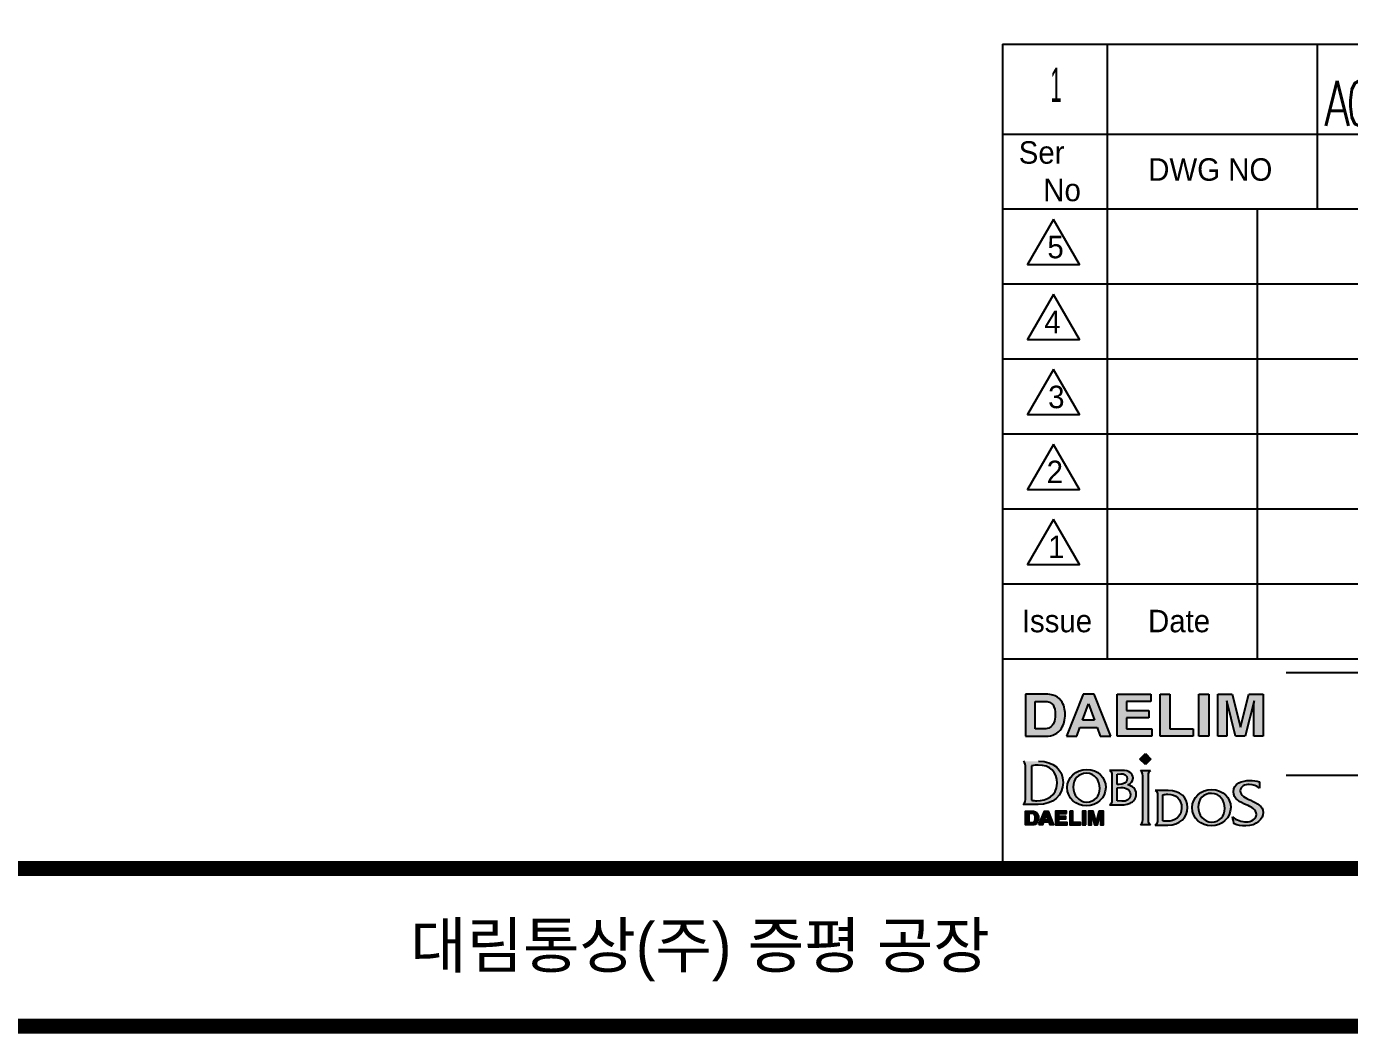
# Model space of a CAD drawing. Header units: millimetres. Extents: x 28 to 2369, y -329 to 1679.
# Drawn here: x 936.4 to 1426.5, y 24.4 to 397.3 of the extents above; entities that cross this region are included whole.
import ezdxf

# ---------------------------------------------------------------- set-up
doc = ezdxf.new("R2010")
doc.units = ezdxf.units.MM
doc.layers.add('1', color=7, linetype='CONTINUOUS')
doc.layers.add('1LINE', color=7, linetype='CONTINUOUS')
doc.styles.add('DEFAULT', font='simplex.shx')
doc.styles.add('hangul2', font='')
doc.styles.get('hangul2').set_extended_font_data('Gulim')

msp = doc.modelspace()

# ---------------------------------------------------------------- hatches: boundary and pattern name
at = {"layer": '1LINE'}
h = msp.add_hatch(color=2, dxfattribs=at)
h.dxf.hatch_style = 2
edge = h.paths.add_edge_path()
edge.add_spline(control_points=[(1313.92, 150.03), (1313.92, 150.03), (1306.46, 150.03), (1306.46, 150.03), (1306.46, 150.03), (1306.46, 134.48), (1306.46, 134.48), (1306.46, 134.48), (1313.92, 134.48), (1313.92, 134.48), (1316.54, 134.48), (1318.49, 135.45), (1319.74, 137.38), (1320.66, 138.81), (1321.13, 140.57), (1321.13, 142.64), (1321.13, 143.45), (1321.02, 144.31), (1320.8, 145.21), (1320.58, 146.11), (1320.16, 146.95), (1319.57, 147.72), (1318.81, 148.68), (1317.83, 149.34), (1316.61, 149.7), (1315.89, 149.9), (1315, 150.02), (1313.92, 150.03)], knot_values=[0, 0, 0, 0, 1, 1, 1, 2, 2, 2, 3, 3, 3, 4, 4, 4, 5, 5, 5, 6, 6, 6, 7, 7, 7, 8, 8, 8, 9, 9, 9, 9], degree=3, periodic=0)
edge = h.paths.add_edge_path()
edge.add_spline(control_points=[(1313.31, 147.36), (1314.97, 147.36), (1316.08, 146.93), (1316.63, 146.08), (1317.18, 145.24), (1317.46, 144.01), (1317.46, 142.42), (1317.46, 141.26), (1317.28, 140.27), (1316.91, 139.43), (1316.23, 137.92), (1315.03, 137.15), (1313.31, 137.15), (1313.31, 137.15), (1309.97, 137.15), (1309.97, 137.15), (1309.97, 137.15), (1309.97, 147.36), (1309.97, 147.36), (1309.97, 147.36), (1313.31, 147.36), (1313.31, 147.36)], knot_values=[0, 0, 0, 0, 1, 1, 1, 2, 2, 2, 3, 3, 3, 4, 4, 4, 5, 5, 5, 6, 6, 6, 7, 7, 7, 7], degree=3, periodic=0)
h = msp.add_hatch(color=2, dxfattribs=at)
h.dxf.hatch_style = 2
edge = h.paths.add_edge_path()
edge.add_spline(control_points=[(1321.61, 134.48), (1321.61, 134.48), (1325.4, 134.48), (1325.4, 134.48), (1325.4, 134.48), (1326.58, 137.69), (1326.58, 137.69), (1326.58, 137.69), (1332.93, 137.69), (1332.93, 137.69), (1332.93, 137.69), (1334.08, 134.48), (1334.08, 134.48), (1334.08, 134.48), (1338.01, 134.48), (1338.01, 134.48), (1338.01, 134.48), (1331.9, 150.03), (1331.9, 150.03), (1331.9, 150.03), (1327.79, 150.03), (1327.79, 150.03), (1327.79, 150.03), (1321.61, 134.48), (1321.61, 134.48)], knot_values=[0, 0, 0, 0, 1, 1, 1, 2, 2, 2, 3, 3, 3, 4, 4, 4, 5, 5, 5, 6, 6, 6, 7, 7, 7, 8, 8, 8, 8], degree=3, periodic=0)
edge = h.paths.add_edge_path()
edge.add_spline(control_points=[(1329.8, 146.48), (1329.8, 146.48), (1331.98, 140.36), (1331.98, 140.36), (1331.98, 140.36), (1327.56, 140.36), (1327.56, 140.36), (1327.56, 140.36), (1329.8, 146.48), (1329.8, 146.48)], knot_values=[0, 0, 0, 0, 1, 1, 1, 2, 2, 2, 3, 3, 3, 3], degree=3, periodic=0)
h = msp.add_hatch(color=2, dxfattribs=at)
h.dxf.hatch_style = 2
edge = h.paths.add_edge_path()
edge.add_spline(control_points=[(1352.82, 147.28), (1352.82, 147.28), (1343.89, 147.28), (1343.89, 147.28), (1343.89, 147.28), (1343.89, 143.99), (1343.89, 143.99), (1343.89, 143.99), (1352.07, 143.99), (1352.07, 143.99), (1352.07, 143.99), (1352.07, 141.32), (1352.07, 141.32), (1352.07, 141.32), (1343.89, 141.32), (1343.89, 141.32), (1343.89, 141.32), (1343.89, 137.26), (1343.89, 137.26), (1343.89, 137.26), (1353.27, 137.26), (1353.27, 137.26), (1353.27, 137.26), (1353.27, 134.48), (1353.27, 134.48), (1353.27, 134.48), (1340.35, 134.48), (1340.35, 134.48), (1340.35, 134.48), (1340.35, 150.03), (1340.35, 150.03), (1340.35, 150.03), (1352.82, 150.03), (1352.82, 150.03), (1352.82, 150.03), (1352.82, 147.28), (1352.82, 147.28)], knot_values=[0, 0, 0, 0, 1, 1, 1, 2, 2, 2, 3, 3, 3, 4, 4, 4, 5, 5, 5, 6, 6, 6, 7, 7, 7, 8, 8, 8, 9, 9, 9, 10, 10, 10, 11, 11, 11, 12, 12, 12, 12], degree=3, periodic=0)
h = msp.add_hatch(color=2, dxfattribs=at)
h.dxf.hatch_style = 2
edge = h.paths.add_edge_path()
edge.add_spline(control_points=[(1356.32, 150.03), (1356.32, 150.03), (1359.92, 150.03), (1359.92, 150.03), (1359.92, 150.03), (1359.92, 137.26), (1359.92, 137.26), (1359.92, 137.26), (1368.55, 137.26), (1368.55, 137.26), (1368.55, 137.26), (1368.55, 134.48), (1368.55, 134.48), (1368.55, 134.48), (1356.32, 134.48), (1356.32, 134.48), (1356.32, 134.48), (1356.32, 150.03), (1356.32, 150.03)], knot_values=[0, 0, 0, 0, 1, 1, 1, 2, 2, 2, 3, 3, 3, 4, 4, 4, 5, 5, 5, 6, 6, 6, 6], degree=3, periodic=0)
h = msp.add_hatch(color=2, dxfattribs=at)
h.dxf.hatch_style = 2
edge = h.paths.add_edge_path()
edge.add_spline(control_points=[(1374.32, 134.48), (1374.32, 134.48), (1370.71, 134.48), (1370.71, 134.48), (1370.71, 134.48), (1370.71, 150.03), (1370.71, 150.03), (1370.71, 150.03), (1374.32, 150.03), (1374.32, 150.03), (1374.32, 150.03), (1374.32, 134.48), (1374.32, 134.48)], knot_values=[0, 0, 0, 0, 1, 1, 1, 2, 2, 2, 3, 3, 3, 4, 4, 4, 4], degree=3, periodic=0)
h = msp.add_hatch(color=2, dxfattribs=at)
h.dxf.hatch_style = 2
edge = h.paths.add_edge_path()
edge.add_spline(control_points=[(1389.23, 150.03), (1389.23, 150.03), (1394.43, 150.03), (1394.43, 150.03), (1394.43, 150.03), (1394.43, 134.48), (1394.43, 134.48), (1394.43, 134.48), (1391.08, 134.48), (1391.08, 134.48), (1391.08, 134.48), (1391.08, 145), (1391.08, 145), (1391.08, 145.3), (1391.08, 145.73), (1391.08, 146.27), (1391.1, 146.81), (1391.1, 147.24), (1391.1, 147.53), (1391.1, 147.53), (1387.8, 134.48), (1387.8, 134.48), (1387.8, 134.48), (1384.28, 134.48), (1384.28, 134.48), (1384.28, 134.48), (1381.02, 147.53), (1381.02, 147.53), (1381.02, 147.24), (1381.02, 146.81), (1381.03, 146.27), (1381.04, 145.73), (1381.04, 145.3), (1381.04, 145), (1381.04, 145), (1381.04, 134.48), (1381.04, 134.48), (1381.04, 134.48), (1377.68, 134.48), (1377.68, 134.48), (1377.68, 134.48), (1377.68, 150.03), (1377.68, 150.03), (1377.68, 150.03), (1382.94, 150.03), (1382.94, 150.03), (1382.94, 150.03), (1386.09, 137.81), (1386.09, 137.81), (1386.09, 137.81), (1389.23, 150.03), (1389.23, 150.03)], knot_values=[0, 0, 0, 0, 1, 1, 1, 2, 2, 2, 3, 3, 3, 4, 4, 4, 5, 5, 5, 6, 6, 6, 7, 7, 7, 8, 8, 8, 9, 9, 9, 10, 10, 10, 11, 11, 11, 12, 12, 12, 13, 13, 13, 14, 14, 14, 15, 15, 15, 16, 16, 16, 17, 17, 17, 17], degree=3, periodic=0)
h = msp.add_hatch(color=2, dxfattribs=at)
h.dxf.hatch_style = 2
h.paths.add_polyline_path([(1352.91, 126.01), (1350.86, 123.97), (1348.82, 126.01), (1350.86, 128.06)])
h = msp.add_hatch(color=2, dxfattribs=at)
h.dxf.hatch_style = 2
edge = h.paths.add_edge_path()
edge.add_spline(control_points=[(1308.76, 123.52), (1308.76, 123.52), (1308.65, 123.5), (1308.65, 123.5), (1308.65, 123.5), (1308.65, 110.77), (1308.65, 110.77), (1308.65, 110.77), (1308.76, 110.75), (1308.76, 110.75), (1309.36, 110.63), (1309.99, 110.57), (1310.68, 110.57), (1314.12, 110.57), (1318.15, 112.26), (1318.15, 117.04), (1318.15, 121.4), (1315.65, 123.8), (1311.12, 123.8), (1310.37, 123.8), (1309.59, 123.71), (1308.76, 123.52)], knot_values=[0, 0, 0, 0, 1, 1, 1, 2, 2, 2, 3, 3, 3, 4, 4, 4, 5, 5, 5, 6, 6, 6, 7, 7, 7, 7], degree=3, periodic=0)
edge = h.paths.add_edge_path()
edge.add_spline(control_points=[(1311.31, 125.21), (1316.89, 125.21), (1320.35, 122.19), (1320.35, 117.34), (1320.35, 112.52), (1316.58, 109.16), (1311.19, 109.16), (1311.19, 109.16), (1306.06, 109.16), (1305.53, 109.16), (1306.37, 109.86), (1306.47, 110.75), (1306.47, 111.78), (1306.47, 111.91), (1306.46, 112.04), (1306.46, 112.17), (1306.46, 112.17), (1306.46, 112.6), (1306.46, 112.6), (1306.46, 112.6), (1306.46, 121.95), (1306.46, 121.95), (1306.46, 121.95), (1306.46, 122.32), (1306.46, 122.32), (1306.47, 122.46), (1306.47, 122.61), (1306.47, 122.76), (1306.47, 123.68), (1306.38, 124.73), (1305.67, 125.21), (1306.43, 125.21), (1311.31, 125.21), (1311.31, 125.21)], knot_values=[0, 0, 0, 0, 1, 1, 1, 2, 2, 2, 3, 3, 3, 4, 4, 4, 5, 5, 5, 6, 6, 6, 7, 7, 7, 8, 8, 8, 9, 9, 9, 10, 10, 10, 11, 11, 11, 11], degree=3, periodic=0)
h = msp.add_hatch(color=2, dxfattribs=at)
h.dxf.hatch_style = 2
edge = h.paths.add_edge_path()
edge.add_spline(control_points=[(1329.2, 122.14), (1325.12, 122.24), (1321.91, 119.15), (1321.91, 115.46), (1321.91, 111.47), (1325.15, 108.71), (1329, 108.71), (1332.87, 108.71), (1336.15, 111.59), (1336.15, 115.55), (1336.15, 119.05), (1333.28, 122.16), (1329.2, 122.14)], knot_values=[0, 0, 0, 0, 1, 1, 1, 2, 2, 2, 3, 3, 3, 4, 4, 4, 4], degree=3, periodic=0)
edge = h.paths.add_edge_path()
edge.add_spline(control_points=[(1329.06, 120.74), (1332.13, 120.74), (1333.94, 118), (1333.94, 115.17), (1333.94, 112.27), (1332.05, 110.11), (1329.1, 110.11), (1326.05, 110.11), (1324.12, 112.91), (1324.12, 115.63), (1324.12, 118.57), (1326.05, 120.74), (1329.06, 120.74)], knot_values=[0, 0, 0, 0, 1, 1, 1, 2, 2, 2, 3, 3, 3, 4, 4, 4, 4], degree=3, periodic=0)
h = msp.add_hatch(color=2, dxfattribs=at)
h.dxf.hatch_style = 2
edge = h.paths.add_edge_path()
edge.add_spline(control_points=[(1340.44, 116.66), (1340.44, 116.66), (1340.44, 120.47), (1340.44, 120.47), (1340.44, 120.47), (1341.74, 120.61), (1341.74, 120.61), (1342.9, 120.72), (1344.15, 120.02), (1344.15, 118.68), (1344.15, 117.09), (1342.34, 116.66), (1341.08, 116.66), (1341.08, 116.66), (1340.44, 116.66), (1340.44, 116.66)], knot_values=[0, 0, 0, 0, 1, 1, 1, 2, 2, 2, 3, 3, 3, 4, 4, 4, 5, 5, 5, 5], degree=3, periodic=0)
edge = h.paths.add_edge_path()
edge.add_spline(control_points=[(1338.45, 111.77), (1338.45, 110.87), (1338.57, 109.45), (1337.6, 109.08), (1337.6, 109.08), (1337.6, 109.03), (1337.6, 109.03), (1337.6, 109.03), (1340.8, 109.03), (1340.8, 109.03), (1342.26, 109.03), (1343.8, 108.97), (1345.16, 109.63), (1346.46, 110.25), (1347.49, 111.53), (1347.49, 113.03), (1347.49, 114.93), (1346.07, 116.1), (1344.32, 116.47), (1345.43, 116.95), (1346.27, 117.69), (1346.27, 118.99), (1346.27, 120.72), (1344.77, 121.81), (1342.2, 121.81), (1342.2, 121.81), (1337.6, 121.81), (1337.6, 121.81), (1337.6, 121.81), (1337.6, 121.75), (1337.6, 121.75), (1338.59, 121.38), (1338.45, 119.97), (1338.45, 119.09), (1338.45, 119.09), (1338.45, 111.77), (1338.45, 111.77)], knot_values=[0, 0, 0, 0, 1, 1, 1, 2, 2, 2, 3, 3, 3, 4, 4, 4, 5, 5, 5, 6, 6, 6, 7, 7, 7, 8, 8, 8, 9, 9, 9, 10, 10, 10, 11, 11, 11, 12, 12, 12, 12], degree=3, periodic=0)
edge = h.paths.add_edge_path()
edge.add_spline(control_points=[(1340.44, 110.58), (1340.44, 110.58), (1340.44, 115.38), (1340.44, 115.38), (1340.44, 115.38), (1341.8, 115.46), (1341.8, 115.46), (1343.51, 115.55), (1345.33, 114.74), (1345.33, 112.85), (1345.33, 111.01), (1343.72, 110.27), (1342.13, 110.43), (1342.13, 110.43), (1340.44, 110.58), (1340.44, 110.58)], knot_values=[0, 0, 0, 0, 1, 1, 1, 2, 2, 2, 3, 3, 3, 4, 4, 4, 5, 5, 5, 5], degree=3, periodic=0)
h = msp.add_hatch(color=2, dxfattribs=at)
h.dxf.hatch_style = 2
edge = h.paths.add_edge_path()
edge.add_spline(control_points=[(1349.87, 119.07), (1349.87, 119.97), (1350.01, 121.38), (1349.02, 121.75), (1349.02, 121.75), (1349.02, 121.81), (1349.02, 121.81), (1349.02, 121.81), (1352.71, 121.81), (1352.71, 121.81), (1352.71, 121.81), (1352.71, 121.75), (1352.71, 121.75), (1351.74, 121.38), (1351.85, 119.95), (1351.85, 119.07), (1351.85, 119.07), (1351.85, 104.33), (1351.85, 104.33), (1351.85, 103.45), (1351.74, 102.04), (1352.71, 101.67), (1352.71, 101.67), (1352.71, 101.61), (1352.71, 101.61), (1352.71, 101.61), (1349.02, 101.61), (1349.02, 101.61), (1349.02, 101.61), (1349.02, 101.67), (1349.02, 101.67), (1349.99, 102.02), (1349.87, 103.45), (1349.87, 104.33), (1349.87, 104.33), (1349.87, 119.07), (1349.87, 119.07)], knot_values=[0, 0, 0, 0, 1, 1, 1, 2, 2, 2, 3, 3, 3, 4, 4, 4, 5, 5, 5, 6, 6, 6, 7, 7, 7, 8, 8, 8, 9, 9, 9, 10, 10, 10, 11, 11, 11, 12, 12, 12, 12], degree=3, periodic=0)
h = msp.add_hatch(color=2, dxfattribs=at)
h.dxf.hatch_style = 2
edge = h.paths.add_edge_path()
edge.add_spline(control_points=[(1388.02, 101.28), (1386.47, 101.28), (1385.01, 101.52), (1383.71, 101.99), (1383.68, 102.13), (1383.25, 103.98), (1383.11, 104.59), (1384.59, 103.44), (1386.49, 102.76), (1388.3, 102.76), (1389.85, 102.76), (1392, 103.71), (1392, 105.49), (1392, 107.38), (1390.12, 108.22), (1388.13, 109.11), (1385.83, 110.13), (1383.46, 111.2), (1383.46, 113.93), (1383.46, 117), (1386.73, 118.09), (1389.54, 118.09), (1390.78, 118.09), (1391.97, 117.92), (1393.08, 117.58), (1393.08, 117.4), (1393.08, 115.74), (1393.08, 115.24), (1392.12, 116.08), (1390.69, 116.61), (1389.34, 116.61), (1387.79, 116.61), (1385.99, 115.98), (1385.99, 114.2), (1385.99, 112.53), (1387.87, 111.67), (1389.86, 110.76), (1392.15, 109.71), (1394.52, 108.63), (1394.52, 106.26), (1394.52, 103.87), (1392.04, 101.28), (1388.02, 101.28)], knot_values=[0, 0, 0, 0, 1, 1, 1, 2, 2, 2, 3, 3, 3, 4, 4, 4, 5, 5, 5, 6, 6, 6, 7, 7, 7, 8, 8, 8, 9, 9, 9, 10, 10, 10, 11, 11, 11, 12, 12, 12, 13, 13, 13, 14, 14, 14, 14], degree=3, periodic=0)
h = msp.add_hatch(color=2, dxfattribs=at)
h.dxf.hatch_style = 2
edge = h.paths.add_edge_path()
edge.add_spline(control_points=[(1355.38, 104.4), (1355.38, 103.25), (1355.5, 102.32), (1354.52, 101.66), (1354.52, 101.66), (1354.52, 101.6), (1354.52, 101.6), (1354.52, 101.6), (1359.19, 101.6), (1359.19, 101.6), (1363.54, 101.6), (1366.48, 104.28), (1366.48, 108.11), (1366.48, 111.97), (1363.71, 114.38), (1359.28, 114.38), (1359.28, 114.38), (1354.52, 114.38), (1354.52, 114.38), (1354.52, 114.38), (1354.52, 114.33), (1354.52, 114.33), (1355.51, 114.03), (1355.38, 112.62), (1355.38, 111.72), (1355.38, 111.72), (1355.38, 104.4), (1355.38, 104.4)], knot_values=[0, 0, 0, 0, 1, 1, 1, 2, 2, 2, 3, 3, 3, 4, 4, 4, 5, 5, 5, 6, 6, 6, 7, 7, 7, 8, 8, 8, 9, 9, 9, 9], degree=3, periodic=0)
edge = h.paths.add_edge_path()
edge.add_spline(control_points=[(1357.36, 112.77), (1357.94, 112.91), (1358.53, 112.98), (1359.11, 112.98), (1362.35, 112.98), (1364.26, 111.27), (1364.26, 107.87), (1364.26, 104.51), (1361.67, 103), (1358.78, 103), (1358.29, 103), (1357.83, 103.04), (1357.36, 103.13), (1357.36, 103.13), (1357.36, 112.77), (1357.36, 112.77)], knot_values=[0, 0, 0, 0, 1, 1, 1, 2, 2, 2, 3, 3, 3, 4, 4, 4, 5, 5, 5, 5], degree=3, periodic=0)
h = msp.add_hatch(color=2, dxfattribs=at)
h.dxf.hatch_style = 2
edge = h.paths.add_edge_path()
edge.add_spline(control_points=[(1375.5, 114.71), (1371.42, 114.81), (1368.21, 111.72), (1368.21, 108.03), (1368.21, 104.05), (1371.46, 101.29), (1375.3, 101.29), (1379.17, 101.29), (1382.46, 104.16), (1382.46, 108.13), (1382.46, 111.62), (1379.58, 114.73), (1375.5, 114.71)], knot_values=[0, 0, 0, 0, 1, 1, 1, 2, 2, 2, 3, 3, 3, 4, 4, 4, 4], degree=3, periodic=0)
edge = h.paths.add_edge_path()
edge.add_spline(control_points=[(1375.36, 113.31), (1378.43, 113.31), (1380.24, 110.57), (1380.24, 107.74), (1380.24, 104.84), (1378.36, 102.69), (1375.4, 102.69), (1372.35, 102.69), (1370.43, 105.49), (1370.43, 108.2), (1370.43, 111.14), (1372.35, 113.31), (1375.36, 113.31)], knot_values=[0, 0, 0, 0, 1, 1, 1, 2, 2, 2, 3, 3, 3, 4, 4, 4, 4], degree=3, periodic=0)
h = msp.add_hatch(color=2, dxfattribs=at)
h.dxf.hatch_style = 2
edge = h.paths.add_edge_path()
edge.add_spline(control_points=[(1308.92, 106.71), (1308.92, 106.71), (1306.47, 106.71), (1306.47, 106.71), (1306.47, 106.71), (1306.47, 101.61), (1306.47, 101.61), (1306.47, 101.61), (1308.92, 101.61), (1308.92, 101.61), (1309.78, 101.61), (1310.42, 101.93), (1310.83, 102.56), (1311.13, 103.03), (1311.28, 103.61), (1311.28, 104.28), (1311.28, 104.55), (1311.24, 104.83), (1311.17, 105.13), (1311.1, 105.42), (1310.97, 105.7), (1310.77, 105.95), (1310.52, 106.27), (1310.2, 106.48), (1309.8, 106.6), (1309.56, 106.67), (1309.27, 106.7), (1308.92, 106.71)], knot_values=[0, 0, 0, 0, 1, 1, 1, 2, 2, 2, 3, 3, 3, 4, 4, 4, 5, 5, 5, 6, 6, 6, 7, 7, 7, 8, 8, 8, 9, 9, 9, 9], degree=3, periodic=0)
edge = h.paths.add_edge_path()
edge.add_spline(control_points=[(1308.72, 105.83), (1309.26, 105.83), (1309.63, 105.69), (1309.81, 105.41), (1309.99, 105.14), (1310.08, 104.73), (1310.08, 104.21), (1310.08, 103.83), (1310.02, 103.51), (1309.9, 103.23), (1309.67, 102.74), (1309.28, 102.49), (1308.72, 102.49), (1308.72, 102.49), (1307.62, 102.49), (1307.62, 102.49), (1307.62, 102.49), (1307.62, 105.83), (1307.62, 105.83), (1307.62, 105.83), (1308.72, 105.83), (1308.72, 105.83)], knot_values=[0, 0, 0, 0, 1, 1, 1, 2, 2, 2, 3, 3, 3, 4, 4, 4, 5, 5, 5, 6, 6, 6, 7, 7, 7, 7], degree=3, periodic=0)
h = msp.add_hatch(color=2, dxfattribs=at)
h.dxf.hatch_style = 2
edge = h.paths.add_edge_path()
edge.add_spline(control_points=[(1311.44, 101.61), (1311.44, 101.61), (1312.68, 101.61), (1312.68, 101.61), (1312.68, 101.61), (1313.07, 102.66), (1313.07, 102.66), (1313.07, 102.66), (1315.15, 102.66), (1315.15, 102.66), (1315.15, 102.66), (1315.53, 101.61), (1315.53, 101.61), (1315.53, 101.61), (1316.82, 101.61), (1316.82, 101.61), (1316.82, 101.61), (1314.81, 106.71), (1314.81, 106.71), (1314.81, 106.71), (1313.47, 106.71), (1313.47, 106.71), (1313.47, 106.71), (1311.44, 101.61), (1311.44, 101.61)], knot_values=[0, 0, 0, 0, 1, 1, 1, 2, 2, 2, 3, 3, 3, 4, 4, 4, 5, 5, 5, 6, 6, 6, 7, 7, 7, 8, 8, 8, 8], degree=3, periodic=0)
edge = h.paths.add_edge_path()
edge.add_spline(control_points=[(1314.13, 105.54), (1314.13, 105.54), (1314.84, 103.54), (1314.84, 103.54), (1314.84, 103.54), (1313.39, 103.54), (1313.39, 103.54), (1313.39, 103.54), (1314.13, 105.54), (1314.13, 105.54)], knot_values=[0, 0, 0, 0, 1, 1, 1, 2, 2, 2, 3, 3, 3, 3], degree=3, periodic=0)
h = msp.add_hatch(color=2, dxfattribs=at)
h.dxf.hatch_style = 2
edge = h.paths.add_edge_path()
edge.add_spline(control_points=[(1321.67, 105.81), (1321.67, 105.81), (1318.74, 105.81), (1318.74, 105.81), (1318.74, 105.81), (1318.74, 104.73), (1318.74, 104.73), (1318.74, 104.73), (1321.43, 104.73), (1321.43, 104.73), (1321.43, 104.73), (1321.43, 103.85), (1321.43, 103.85), (1321.43, 103.85), (1318.74, 103.85), (1318.74, 103.85), (1318.74, 103.85), (1318.74, 102.52), (1318.74, 102.52), (1318.74, 102.52), (1321.82, 102.52), (1321.82, 102.52), (1321.82, 102.52), (1321.82, 101.61), (1321.82, 101.61), (1321.82, 101.61), (1317.58, 101.61), (1317.58, 101.61), (1317.58, 101.61), (1317.58, 106.71), (1317.58, 106.71), (1317.58, 106.71), (1321.67, 106.71), (1321.67, 106.71), (1321.67, 106.71), (1321.67, 105.81), (1321.67, 105.81)], knot_values=[0, 0, 0, 0, 1, 1, 1, 2, 2, 2, 3, 3, 3, 4, 4, 4, 5, 5, 5, 6, 6, 6, 7, 7, 7, 8, 8, 8, 9, 9, 9, 10, 10, 10, 11, 11, 11, 12, 12, 12, 12], degree=3, periodic=0)
h = msp.add_hatch(color=2, dxfattribs=at)
h.dxf.hatch_style = 2
edge = h.paths.add_edge_path()
edge.add_spline(control_points=[(1322.82, 106.71), (1322.82, 106.71), (1324, 106.71), (1324, 106.71), (1324, 106.71), (1324, 102.52), (1324, 102.52), (1324, 102.52), (1326.83, 102.52), (1326.83, 102.52), (1326.83, 102.52), (1326.83, 101.61), (1326.83, 101.61), (1326.83, 101.61), (1322.82, 101.61), (1322.82, 101.61), (1322.82, 101.61), (1322.82, 106.71), (1322.82, 106.71)], knot_values=[0, 0, 0, 0, 1, 1, 1, 2, 2, 2, 3, 3, 3, 4, 4, 4, 5, 5, 5, 6, 6, 6, 6], degree=3, periodic=0)
h = msp.add_hatch(color=2, dxfattribs=at)
h.dxf.hatch_style = 2
edge = h.paths.add_edge_path()
edge.add_spline(control_points=[(1328.73, 101.61), (1328.73, 101.61), (1327.54, 101.61), (1327.54, 101.61), (1327.54, 101.61), (1327.54, 106.71), (1327.54, 106.71), (1327.54, 106.71), (1328.73, 106.71), (1328.73, 106.71), (1328.73, 106.71), (1328.73, 101.61), (1328.73, 101.61)], knot_values=[0, 0, 0, 0, 1, 1, 1, 2, 2, 2, 3, 3, 3, 4, 4, 4, 4], degree=3, periodic=0)
h = msp.add_hatch(color=2, dxfattribs=at)
h.dxf.hatch_style = 2
edge = h.paths.add_edge_path()
edge.add_spline(control_points=[(1333.62, 106.71), (1333.62, 106.71), (1335.32, 106.71), (1335.32, 106.71), (1335.32, 106.71), (1335.32, 101.61), (1335.32, 101.61), (1335.32, 101.61), (1334.22, 101.61), (1334.22, 101.61), (1334.22, 101.61), (1334.22, 105.06), (1334.22, 105.06), (1334.22, 105.16), (1334.22, 105.3), (1334.22, 105.48), (1334.23, 105.65), (1334.23, 105.79), (1334.23, 105.89), (1334.23, 105.89), (1333.15, 101.61), (1333.15, 101.61), (1333.15, 101.61), (1331.99, 101.61), (1331.99, 101.61), (1331.99, 101.61), (1330.92, 105.89), (1330.92, 105.89), (1330.92, 105.79), (1330.92, 105.65), (1330.93, 105.48), (1330.93, 105.3), (1330.93, 105.16), (1330.93, 105.06), (1330.93, 105.06), (1330.93, 101.61), (1330.93, 101.61), (1330.93, 101.61), (1329.83, 101.61), (1329.83, 101.61), (1329.83, 101.61), (1329.83, 106.71), (1329.83, 106.71), (1329.83, 106.71), (1331.55, 106.71), (1331.55, 106.71), (1331.55, 106.71), (1332.59, 102.7), (1332.59, 102.7), (1332.59, 102.7), (1333.62, 106.71), (1333.62, 106.71)], knot_values=[0, 0, 0, 0, 1, 1, 1, 2, 2, 2, 3, 3, 3, 4, 4, 4, 5, 5, 5, 6, 6, 6, 7, 7, 7, 8, 8, 8, 9, 9, 9, 10, 10, 10, 11, 11, 11, 12, 12, 12, 13, 13, 13, 14, 14, 14, 15, 15, 15, 16, 16, 16, 17, 17, 17, 17], degree=3, periodic=0)

# ---------------------------------------------------------------- linework, layer by layer
at = {"layer": '1LINE', "color": 3}
for p, q in [((1297.89, 390.75), (2274.82, 390.75)), ((1297.89, 390.75), (1297.89, 85.46)), ((1336.75, 390.75), (1336.75, 163.17)), ((1414.46, 390.75), (1414.46, 329.69)), ((1297.89, 357.44), (2274.82, 357.44)), ((1297.89, 329.69), (2274.82, 329.69)), ((1392.25, 329.69), (1392.25, 163.17)), ((1297.89, 301.94), (1925.12, 301.94)), ((1297.89, 274.18), (1847.41, 274.18)), ((1297.89, 246.43), (2274.82, 246.43)), ((1297.89, 218.68), (1925.12, 218.68)), ((1297.89, 190.92), (1847.41, 190.92)), ((1297.89, 163.17), (2274.82, 163.17))]:
    msp.add_line(p, q, dxfattribs=at)
at = {"layer": '1LINE', "color": 4}
for p, q in [((1403.01, 158.08), (1753.05, 158.08)), ((1403.01, 120.07), (1753.05, 120.07))]:
    msp.add_line(p, q, dxfattribs=at)
at = {"layer": '1LINE', "color": 2}
for p, q in [((1348.82, 126.01), (1350.86, 128.06)), ((1350.86, 128.06), (1352.91, 126.01)), ((1350.86, 123.97), (1348.82, 126.01)), ((1352.91, 126.01), (1350.86, 123.97))]:
    msp.add_line(p, q, dxfattribs=at)
at = {"layer": '1LINE', "color": 4, "const_width": 5.55}
for points in [[(35.1, 27.18), (2366.4, 27.18), (2366.4, 1675.74), (35.1, 1675.74)], [(126.69, 85.46), (2274.82, 85.46), (2274.82, 1617.45), (126.69, 1617.45)]]:
    msp.add_lwpolyline(points, close=True, dxfattribs=at)
at = {"layer": '1LINE', "color": 4}
for points in [[(1316.82, 325.74), (1307.21, 309.09), (1326.44, 309.09)], [(1316.82, 297.99), (1307.21, 281.33), (1326.44, 281.33)], [(1316.82, 270.23), (1307.21, 253.58), (1326.44, 253.58)], [(1316.82, 242.48), (1307.21, 225.83), (1326.44, 225.83)], [(1316.82, 214.73), (1307.21, 198.07), (1326.44, 198.07)]]:
    msp.add_lwpolyline(points, close=True, dxfattribs=at)
at = {"layer": '1LINE', "color": 2}
for points in [[(1313.92, 150.03), (1313.92, 150.03), (1306.46, 150.03), (1306.46, 150.03)], [(1306.46, 150.03), (1306.46, 150.03), (1306.46, 134.48), (1306.46, 134.48)], [(1309.97, 137.15), (1309.97, 137.15), (1309.97, 147.36), (1309.97, 147.36)], [(1309.97, 147.36), (1309.97, 147.36), (1313.31, 147.36), (1313.31, 147.36)], [(1313.31, 147.36), (1314.97, 147.36), (1316.08, 146.93), (1316.63, 146.08)], [(1316.61, 149.7), (1315.89, 149.9), (1315, 150.02), (1313.92, 150.03)], [(1319.57, 147.72), (1318.81, 148.68), (1317.83, 149.34), (1316.61, 149.7)], [(1320.8, 145.21), (1320.58, 146.11), (1320.16, 146.95), (1319.57, 147.72)], [(1327.79, 150.03), (1327.79, 150.03), (1321.61, 134.48), (1321.61, 134.48)], [(1331.9, 150.03), (1331.9, 150.03), (1327.79, 150.03), (1327.79, 150.03)], [(1338.01, 134.48), (1338.01, 134.48), (1331.9, 150.03), (1331.9, 150.03)], [(1340.35, 134.48), (1340.35, 134.48), (1340.35, 150.03), (1340.35, 150.03)], [(1340.35, 150.03), (1340.35, 150.03), (1352.82, 150.03), (1352.82, 150.03)], [(1352.82, 147.28), (1352.82, 147.28), (1343.89, 147.28), (1343.89, 147.28)], [(1343.89, 147.28), (1343.89, 147.28), (1343.89, 143.99), (1343.89, 143.99)], [(1352.82, 150.03), (1352.82, 150.03), (1352.82, 147.28), (1352.82, 147.28)], [(1356.32, 150.03), (1356.32, 150.03), (1359.92, 150.03), (1359.92, 150.03)], [(1356.32, 134.48), (1356.32, 134.48), (1356.32, 150.03), (1356.32, 150.03)], [(1359.92, 150.03), (1359.92, 150.03), (1359.92, 137.26), (1359.92, 137.26)], [(1370.71, 134.48), (1370.71, 134.48), (1370.71, 150.03), (1370.71, 150.03)], [(1370.71, 150.03), (1370.71, 150.03), (1374.32, 150.03), (1374.32, 150.03)], [(1374.32, 150.03), (1374.32, 150.03), (1374.32, 134.48), (1374.32, 134.48)], [(1377.68, 134.48), (1377.68, 134.48), (1377.68, 150.03), (1377.68, 150.03)], [(1377.68, 150.03), (1377.68, 150.03), (1382.94, 150.03), (1382.94, 150.03)], [(1384.28, 134.48), (1384.28, 134.48), (1381.02, 147.53), (1381.02, 147.53)], [(1381.02, 147.53), (1381.02, 147.24), (1381.02, 146.81), (1381.03, 146.27)], [(1382.94, 150.03), (1382.94, 150.03), (1386.09, 137.81), (1386.09, 137.81)], [(1386.09, 137.81), (1386.09, 137.81), (1389.23, 150.03), (1389.23, 150.03)], [(1391.1, 147.53), (1391.1, 147.53), (1387.8, 134.48), (1387.8, 134.48)], [(1389.23, 150.03), (1389.23, 150.03), (1394.43, 150.03), (1394.43, 150.03)], [(1391.08, 146.27), (1391.1, 146.81), (1391.1, 147.24), (1391.1, 147.53)], [(1394.43, 150.03), (1394.43, 150.03), (1394.43, 134.48), (1394.43, 134.48)], [(1327.56, 140.36), (1327.56, 140.36), (1329.8, 146.48), (1329.8, 146.48)], [(1329.8, 146.48), (1329.8, 146.48), (1331.98, 140.36), (1331.98, 140.36)], [(1343.89, 143.99), (1343.89, 143.99), (1352.07, 143.99), (1352.07, 143.99)], [(1352.07, 143.99), (1352.07, 143.99), (1352.07, 141.32), (1352.07, 141.32)], [(1381.03, 146.27), (1381.04, 145.73), (1381.04, 145.3), (1381.04, 145)], [(1381.04, 145), (1381.04, 145), (1381.04, 134.48), (1381.04, 134.48)], [(1391.08, 145), (1391.08, 145.3), (1391.08, 145.73), (1391.08, 146.27)], [(1391.08, 134.48), (1391.08, 134.48), (1391.08, 145), (1391.08, 145)], [(1316.91, 139.43), (1316.23, 137.92), (1315.03, 137.15), (1313.31, 137.15)], [(1313.92, 134.48), (1316.54, 134.48), (1318.49, 135.45), (1319.74, 137.38)], [(1325.4, 134.48), (1325.4, 134.48), (1326.58, 137.69), (1326.58, 137.69)], [(1326.58, 137.69), (1326.58, 137.69), (1332.93, 137.69), (1332.93, 137.69)], [(1331.98, 140.36), (1331.98, 140.36), (1327.56, 140.36), (1327.56, 140.36)], [(1332.93, 137.69), (1332.93, 137.69), (1334.08, 134.48), (1334.08, 134.48)], [(1352.07, 141.32), (1352.07, 141.32), (1343.89, 141.32), (1343.89, 141.32)], [(1343.89, 141.32), (1343.89, 141.32), (1343.89, 137.26), (1343.89, 137.26)], [(1343.89, 137.26), (1343.89, 137.26), (1353.27, 137.26), (1353.27, 137.26)], [(1353.27, 137.26), (1353.27, 137.26), (1353.27, 134.48), (1353.27, 134.48)], [(1359.92, 137.26), (1359.92, 137.26), (1368.55, 137.26), (1368.55, 137.26)], [(1368.55, 137.26), (1368.55, 137.26), (1368.55, 134.48), (1368.55, 134.48)], [(1306.46, 134.48), (1306.46, 134.48), (1313.92, 134.48), (1313.92, 134.48)], [(1313.31, 137.15), (1313.31, 137.15), (1309.97, 137.15), (1309.97, 137.15)], [(1321.61, 134.48), (1321.61, 134.48), (1325.4, 134.48), (1325.4, 134.48)], [(1334.08, 134.48), (1334.08, 134.48), (1338.01, 134.48), (1338.01, 134.48)], [(1353.27, 134.48), (1353.27, 134.48), (1340.35, 134.48), (1340.35, 134.48)], [(1368.55, 134.48), (1368.55, 134.48), (1356.32, 134.48), (1356.32, 134.48)], [(1374.32, 134.48), (1374.32, 134.48), (1370.71, 134.48), (1370.71, 134.48)], [(1381.04, 134.48), (1381.04, 134.48), (1377.68, 134.48), (1377.68, 134.48)], [(1387.8, 134.48), (1387.8, 134.48), (1384.28, 134.48), (1384.28, 134.48)], [(1394.43, 134.48), (1394.43, 134.48), (1391.08, 134.48), (1391.08, 134.48)], [(1308.76, 123.52), (1308.76, 123.52), (1308.65, 123.5), (1308.65, 123.5)], [(1308.65, 123.5), (1308.65, 123.5), (1308.65, 110.77), (1308.65, 110.77)], [(1306.46, 121.95), (1306.46, 121.95), (1306.46, 122.32), (1306.46, 122.32)], [(1306.46, 112.6), (1306.46, 112.6), (1306.46, 121.95), (1306.46, 121.95)], [(1342.2, 121.81), (1342.2, 121.81), (1337.6, 121.81), (1337.6, 121.81)], [(1337.6, 121.81), (1337.6, 121.81), (1337.6, 121.75), (1337.6, 121.75)], [(1337.6, 121.75), (1338.59, 121.38), (1338.45, 119.97), (1338.45, 119.09)], [(1338.45, 119.09), (1338.45, 119.09), (1338.45, 111.77), (1338.45, 111.77)], [(1340.44, 120.47), (1340.44, 120.47), (1341.74, 120.61), (1341.74, 120.61)], [(1340.44, 116.66), (1340.44, 116.66), (1340.44, 120.47), (1340.44, 120.47)], [(1349.02, 121.75), (1349.02, 121.75), (1349.02, 121.81), (1349.02, 121.81)], [(1349.02, 121.81), (1349.02, 121.81), (1352.71, 121.81), (1352.71, 121.81)], [(1349.87, 119.07), (1349.87, 119.97), (1350.01, 121.38), (1349.02, 121.75)], [(1349.87, 104.33), (1349.87, 104.33), (1349.87, 119.07), (1349.87, 119.07)], [(1352.71, 121.75), (1351.74, 121.38), (1351.85, 119.95), (1351.85, 119.07)], [(1351.85, 119.07), (1351.85, 119.07), (1351.85, 104.33), (1351.85, 104.33)], [(1352.71, 121.81), (1352.71, 121.81), (1352.71, 121.75), (1352.71, 121.75)], [(1341.08, 116.66), (1341.08, 116.66), (1340.44, 116.66), (1340.44, 116.66)], [(1340.44, 115.38), (1340.44, 115.38), (1341.8, 115.46), (1341.8, 115.46)], [(1340.44, 110.58), (1340.44, 110.58), (1340.44, 115.38), (1340.44, 115.38)], [(1359.28, 114.38), (1359.28, 114.38), (1354.52, 114.38), (1354.52, 114.38)], [(1354.52, 114.38), (1354.52, 114.38), (1354.52, 114.33), (1354.52, 114.33)], [(1354.52, 114.33), (1355.51, 114.03), (1355.38, 112.62), (1355.38, 111.72)], [(1357.36, 103.13), (1357.36, 103.13), (1357.36, 112.77), (1357.36, 112.77)], [(1393.08, 117.58), (1393.08, 117.4), (1393.08, 115.74), (1393.08, 115.24)], [(1311.19, 109.16), (1311.19, 109.16), (1306.06, 109.16), (1305.53, 109.16)], [(1306.46, 112.17), (1306.46, 112.17), (1306.46, 112.6), (1306.46, 112.6)], [(1308.65, 110.77), (1308.65, 110.77), (1308.76, 110.75), (1308.76, 110.75)], [(1338.45, 111.77), (1338.45, 110.87), (1338.57, 109.45), (1337.6, 109.08)], [(1337.6, 109.08), (1337.6, 109.08), (1337.6, 109.03), (1337.6, 109.03)], [(1337.6, 109.03), (1337.6, 109.03), (1340.8, 109.03), (1340.8, 109.03)], [(1342.13, 110.43), (1342.13, 110.43), (1340.44, 110.58), (1340.44, 110.58)], [(1340.8, 109.03), (1342.26, 109.03), (1343.8, 108.97), (1345.16, 109.63)], [(1355.38, 111.72), (1355.38, 111.72), (1355.38, 104.4), (1355.38, 104.4)], [(1349.02, 101.67), (1349.99, 102.02), (1349.87, 103.45), (1349.87, 104.33)], [(1351.85, 104.33), (1351.85, 103.45), (1351.74, 102.04), (1352.71, 101.67)], [(1355.38, 104.4), (1355.38, 103.25), (1355.5, 102.32), (1354.52, 101.66)], [(1383.71, 101.99), (1383.68, 102.13), (1383.25, 103.98), (1383.11, 104.59)], [(1349.02, 101.61), (1349.02, 101.61), (1349.02, 101.67), (1349.02, 101.67)], [(1352.71, 101.61), (1352.71, 101.61), (1349.02, 101.61), (1349.02, 101.61)], [(1352.71, 101.67), (1352.71, 101.67), (1352.71, 101.61), (1352.71, 101.61)], [(1354.52, 101.66), (1354.52, 101.66), (1354.52, 101.6), (1354.52, 101.6)], [(1354.52, 101.6), (1354.52, 101.6), (1359.19, 101.6), (1359.19, 101.6)], [(1388.02, 101.28), (1386.47, 101.28), (1385.01, 101.52), (1383.71, 101.99)]]:
    msp.add_open_spline(points, degree=3, dxfattribs=at)
for points, knots in [([(1316.63, 146.08), (1317.18, 145.24), (1317.46, 144.01), (1317.46, 142.42), (1317.46, 141.26), (1317.28, 140.27), (1316.91, 139.43)], [1, 1, 1, 1, 2, 2, 2, 3, 3, 3, 3]), ([(1319.74, 137.38), (1320.66, 138.81), (1321.13, 140.57), (1321.13, 142.64), (1321.13, 143.45), (1321.02, 144.31), (1320.8, 145.21)], [4, 4, 4, 4, 5, 5, 5, 6, 6, 6, 6]), ([(1306.46, 122.32), (1306.47, 122.46), (1306.47, 122.61), (1306.47, 122.76), (1306.47, 123.68), (1306.38, 124.73), (1305.67, 125.21)], [8, 8, 8, 8, 9, 9, 9, 10, 10, 10, 10]), ([(1308.76, 110.75), (1309.36, 110.63), (1309.99, 110.57), (1310.68, 110.57), (1314.12, 110.57), (1318.15, 112.26), (1318.15, 117.04), (1318.15, 121.4), (1315.65, 123.8), (1311.12, 123.8), (1310.37, 123.8), (1309.59, 123.71), (1308.76, 123.52)], [3, 3, 3, 3, 4, 4, 4, 5, 5, 5, 6, 6, 6, 7, 7, 7, 7]), ([(1311.31, 125.21), (1316.89, 125.21), (1320.35, 122.19), (1320.35, 117.34), (1320.35, 112.52), (1316.58, 109.16), (1311.19, 109.16)], [0, 0, 0, 0, 1, 1, 1, 2, 2, 2, 2]), ([(1329.2, 122.14), (1325.12, 122.24), (1321.91, 119.15), (1321.91, 115.46), (1321.91, 111.47), (1325.15, 108.71), (1329, 108.71), (1332.87, 108.71), (1336.15, 111.59), (1336.15, 115.55), (1336.15, 119.05), (1333.28, 122.16), (1329.2, 122.14)], [0, 0, 0, 0, 1, 1, 1, 2, 2, 2, 3, 3, 3, 4, 4, 4, 4]), ([(1329.06, 120.74), (1332.13, 120.74), (1333.94, 118), (1333.94, 115.17), (1333.94, 112.27), (1332.05, 110.11), (1329.1, 110.11), (1326.05, 110.11), (1324.12, 112.91), (1324.12, 115.63), (1324.12, 118.57), (1326.05, 120.74), (1329.06, 120.74)], [0, 0, 0, 0, 1, 1, 1, 2, 2, 2, 3, 3, 3, 4, 4, 4, 4]), ([(1341.74, 120.61), (1342.9, 120.72), (1344.15, 120.02), (1344.15, 118.68), (1344.15, 117.09), (1342.34, 116.66), (1341.08, 116.66)], [2, 2, 2, 2, 3, 3, 3, 4, 4, 4, 4]), ([(1344.32, 116.47), (1345.43, 116.95), (1346.27, 117.69), (1346.27, 118.99), (1346.27, 120.72), (1344.77, 121.81), (1342.2, 121.81)], [6, 6, 6, 6, 7, 7, 7, 8, 8, 8, 8]), ([(1388.13, 109.11), (1385.83, 110.13), (1383.46, 111.2), (1383.46, 113.93), (1383.46, 117), (1386.73, 118.09), (1389.54, 118.09), (1390.78, 118.09), (1391.97, 117.92), (1393.08, 117.58)], [5, 5, 5, 5, 6, 6, 6, 7, 7, 7, 8, 8, 8, 8]), ([(1341.8, 115.46), (1343.51, 115.55), (1345.33, 114.74), (1345.33, 112.85), (1345.33, 111.01), (1343.72, 110.27), (1342.13, 110.43)], [2, 2, 2, 2, 3, 3, 3, 4, 4, 4, 4]), ([(1345.16, 109.63), (1346.46, 110.25), (1347.49, 111.53), (1347.49, 113.03), (1347.49, 114.93), (1346.07, 116.1), (1344.32, 116.47)], [4, 4, 4, 4, 5, 5, 5, 6, 6, 6, 6]), ([(1357.36, 112.77), (1357.94, 112.91), (1358.53, 112.98), (1359.11, 112.98), (1362.35, 112.98), (1364.26, 111.27), (1364.26, 107.87), (1364.26, 104.51), (1361.67, 103), (1358.78, 103), (1358.29, 103), (1357.83, 103.04), (1357.36, 103.13)], [0, 0, 0, 0, 1, 1, 1, 2, 2, 2, 3, 3, 3, 4, 4, 4, 4]), ([(1359.19, 101.6), (1363.54, 101.6), (1366.48, 104.28), (1366.48, 108.11), (1366.48, 111.97), (1363.71, 114.38), (1359.28, 114.38)], [3, 3, 3, 3, 4, 4, 4, 5, 5, 5, 5]), ([(1375.5, 114.71), (1371.42, 114.81), (1368.21, 111.72), (1368.21, 108.03), (1368.21, 104.05), (1371.46, 101.29), (1375.3, 101.29), (1379.17, 101.29), (1382.46, 104.16), (1382.46, 108.13), (1382.46, 111.62), (1379.58, 114.73), (1375.5, 114.71)], [0, 0, 0, 0, 1, 1, 1, 2, 2, 2, 3, 3, 3, 4, 4, 4, 4]), ([(1375.36, 113.31), (1378.43, 113.31), (1380.24, 110.57), (1380.24, 107.74), (1380.24, 104.84), (1378.36, 102.69), (1375.4, 102.69), (1372.35, 102.69), (1370.43, 105.49), (1370.43, 108.2), (1370.43, 111.14), (1372.35, 113.31), (1375.36, 113.31)], [0, 0, 0, 0, 1, 1, 1, 2, 2, 2, 3, 3, 3, 4, 4, 4, 4]), ([(1393.08, 115.24), (1392.12, 116.08), (1390.69, 116.61), (1389.34, 116.61), (1387.79, 116.61), (1385.99, 115.98), (1385.99, 114.2), (1385.99, 112.53), (1387.87, 111.67), (1389.86, 110.76)], [9, 9, 9, 9, 10, 10, 10, 11, 11, 11, 12, 12, 12, 12]), ([(1305.53, 109.16), (1306.37, 109.86), (1306.47, 110.75), (1306.47, 111.78), (1306.47, 111.91), (1306.46, 112.04), (1306.46, 112.17)], [3, 3, 3, 3, 4, 4, 4, 5, 5, 5, 5]), ([(1383.11, 104.59), (1384.59, 103.44), (1386.49, 102.76), (1388.3, 102.76), (1389.85, 102.76), (1392, 103.71), (1392, 105.49), (1392, 107.38), (1390.12, 108.22), (1388.13, 109.11)], [2, 2, 2, 2, 3, 3, 3, 4, 4, 4, 5, 5, 5, 5]), ([(1389.86, 110.76), (1392.15, 109.71), (1394.52, 108.63), (1394.52, 106.26), (1394.52, 103.87), (1392.04, 101.28), (1388.02, 101.28)], [12, 12, 12, 12, 13, 13, 13, 14, 14, 14, 14]), ([(1308.92, 106.71), (1308.92, 106.71), (1306.47, 106.71), (1306.47, 106.71), (1306.47, 106.71), (1306.47, 101.61), (1306.47, 101.61), (1306.47, 101.61), (1308.92, 101.61), (1308.92, 101.61), (1309.78, 101.61), (1310.42, 101.93), (1310.83, 102.56), (1311.13, 103.03), (1311.28, 103.61), (1311.28, 104.28), (1311.28, 104.55), (1311.24, 104.83), (1311.17, 105.13), (1311.1, 105.42), (1310.97, 105.7), (1310.77, 105.95), (1310.52, 106.27), (1310.2, 106.48), (1309.8, 106.6), (1309.56, 106.67), (1309.27, 106.7), (1308.92, 106.71)], [0, 0, 0, 0, 1, 1, 1, 2, 2, 2, 3, 3, 3, 4, 4, 4, 5, 5, 5, 6, 6, 6, 7, 7, 7, 8, 8, 8, 9, 9, 9, 9]), ([(1308.72, 105.83), (1309.26, 105.83), (1309.63, 105.69), (1309.81, 105.41), (1309.99, 105.14), (1310.08, 104.73), (1310.08, 104.21), (1310.08, 103.83), (1310.02, 103.51), (1309.9, 103.23), (1309.67, 102.74), (1309.28, 102.49), (1308.72, 102.49), (1308.72, 102.49), (1307.62, 102.49), (1307.62, 102.49), (1307.62, 102.49), (1307.62, 105.83), (1307.62, 105.83), (1307.62, 105.83), (1308.72, 105.83), (1308.72, 105.83)], [0, 0, 0, 0, 1, 1, 1, 2, 2, 2, 3, 3, 3, 4, 4, 4, 5, 5, 5, 6, 6, 6, 7, 7, 7, 7]), ([(1311.44, 101.61), (1311.44, 101.61), (1312.68, 101.61), (1312.68, 101.61), (1312.68, 101.61), (1313.07, 102.66), (1313.07, 102.66), (1313.07, 102.66), (1315.15, 102.66), (1315.15, 102.66), (1315.15, 102.66), (1315.53, 101.61), (1315.53, 101.61), (1315.53, 101.61), (1316.82, 101.61), (1316.82, 101.61), (1316.82, 101.61), (1314.81, 106.71), (1314.81, 106.71), (1314.81, 106.71), (1313.47, 106.71), (1313.47, 106.71), (1313.47, 106.71), (1311.44, 101.61), (1311.44, 101.61)], [0, 0, 0, 0, 1, 1, 1, 2, 2, 2, 3, 3, 3, 4, 4, 4, 5, 5, 5, 6, 6, 6, 7, 7, 7, 8, 8, 8, 8]), ([(1314.13, 105.54), (1314.13, 105.54), (1314.84, 103.54), (1314.84, 103.54), (1314.84, 103.54), (1313.39, 103.54), (1313.39, 103.54), (1313.39, 103.54), (1314.13, 105.54), (1314.13, 105.54)], [0, 0, 0, 0, 1, 1, 1, 2, 2, 2, 3, 3, 3, 3]), ([(1321.67, 105.81), (1321.67, 105.81), (1318.74, 105.81), (1318.74, 105.81), (1318.74, 105.81), (1318.74, 104.73), (1318.74, 104.73), (1318.74, 104.73), (1321.43, 104.73), (1321.43, 104.73), (1321.43, 104.73), (1321.43, 103.85), (1321.43, 103.85), (1321.43, 103.85), (1318.74, 103.85), (1318.74, 103.85), (1318.74, 103.85), (1318.74, 102.52), (1318.74, 102.52), (1318.74, 102.52), (1321.82, 102.52), (1321.82, 102.52), (1321.82, 102.52), (1321.82, 101.61), (1321.82, 101.61), (1321.82, 101.61), (1317.58, 101.61), (1317.58, 101.61), (1317.58, 101.61), (1317.58, 106.71), (1317.58, 106.71), (1317.58, 106.71), (1321.67, 106.71), (1321.67, 106.71), (1321.67, 106.71), (1321.67, 105.81), (1321.67, 105.81)], [0, 0, 0, 0, 1, 1, 1, 2, 2, 2, 3, 3, 3, 4, 4, 4, 5, 5, 5, 6, 6, 6, 7, 7, 7, 8, 8, 8, 9, 9, 9, 10, 10, 10, 11, 11, 11, 12, 12, 12, 12]), ([(1322.82, 106.71), (1322.82, 106.71), (1324, 106.71), (1324, 106.71), (1324, 106.71), (1324, 102.52), (1324, 102.52), (1324, 102.52), (1326.83, 102.52), (1326.83, 102.52), (1326.83, 102.52), (1326.83, 101.61), (1326.83, 101.61), (1326.83, 101.61), (1322.82, 101.61), (1322.82, 101.61), (1322.82, 101.61), (1322.82, 106.71), (1322.82, 106.71)], [0, 0, 0, 0, 1, 1, 1, 2, 2, 2, 3, 3, 3, 4, 4, 4, 5, 5, 5, 6, 6, 6, 6]), ([(1328.73, 101.61), (1328.73, 101.61), (1327.54, 101.61), (1327.54, 101.61), (1327.54, 101.61), (1327.54, 106.71), (1327.54, 106.71), (1327.54, 106.71), (1328.73, 106.71), (1328.73, 106.71), (1328.73, 106.71), (1328.73, 101.61), (1328.73, 101.61)], [0, 0, 0, 0, 1, 1, 1, 2, 2, 2, 3, 3, 3, 4, 4, 4, 4]), ([(1333.62, 106.71), (1333.62, 106.71), (1335.32, 106.71), (1335.32, 106.71), (1335.32, 106.71), (1335.32, 101.61), (1335.32, 101.61), (1335.32, 101.61), (1334.22, 101.61), (1334.22, 101.61), (1334.22, 101.61), (1334.22, 105.06), (1334.22, 105.06), (1334.22, 105.16), (1334.22, 105.3), (1334.22, 105.48), (1334.23, 105.65), (1334.23, 105.79), (1334.23, 105.89), (1334.23, 105.89), (1333.15, 101.61), (1333.15, 101.61), (1333.15, 101.61), (1331.99, 101.61), (1331.99, 101.61), (1331.99, 101.61), (1330.92, 105.89), (1330.92, 105.89), (1330.92, 105.79), (1330.92, 105.65), (1330.93, 105.48), (1330.93, 105.3), (1330.93, 105.16), (1330.93, 105.06), (1330.93, 105.06), (1330.93, 101.61), (1330.93, 101.61), (1330.93, 101.61), (1329.83, 101.61), (1329.83, 101.61), (1329.83, 101.61), (1329.83, 106.71), (1329.83, 106.71), (1329.83, 106.71), (1331.55, 106.71), (1331.55, 106.71), (1331.55, 106.71), (1332.59, 102.7), (1332.59, 102.7), (1332.59, 102.7), (1333.62, 106.71), (1333.62, 106.71)], [0, 0, 0, 0, 1, 1, 1, 2, 2, 2, 3, 3, 3, 4, 4, 4, 5, 5, 5, 6, 6, 6, 7, 7, 7, 8, 8, 8, 9, 9, 9, 10, 10, 10, 11, 11, 11, 12, 12, 12, 13, 13, 13, 14, 14, 14, 15, 15, 15, 16, 16, 16, 17, 17, 17, 17])]:
    msp.add_open_spline(points, degree=3, knots=knots, dxfattribs=at)

# ---------------------------------------------------------------- texts
at = {"layer": '1', "color": 3, "linetype": 'Continuous', "insert": (1417.2, 360.46), "char_height": 16.6302, "attachment_point": 7, "line_spacing_factor": 0.903614, "style": 'DEFAULT'}
msp.add_mtext('{\\W0.738;\\T0.75;A01324-000-00000}', dxfattribs=at)
at = {"layer": '1LINE', "color": 2, "style": 'hangul2', "width": 0.446836}
msp.add_text('1', height=12.77, dxfattribs=at).set_placement((1315.67, 369.28))
at = {"layer": '1LINE', "style": 'hangul2'}
msp.add_text('대림통상(주) 증평 공장', height=16.6521, dxfattribs=at).set_placement((1078.51, 48.76))
at = {"layer": '1LINE', "color": 4, "attachment_point": 1, "style": 'hangul2'}
for s, insert, char_height, width in [('Ser\\P   No', (1303.94, 354.77), 8.326, 37.5205), ('DWG NO', (1351.9, 348.46), 8.326, 71.1463), ('5', (1314.55, 319.76), 8.33, 9.4832), ('4', (1313.41, 292.01), 8.33, 9.4832), ('3', (1314.83, 264.25), 8.33, 9.4832), ('2', (1314.27, 236.5), 8.33, 9.4832), ('1', (1314.83, 208.75), 8.33, 9.4832), ('Issue', (1305.08, 181.29), 8.326, 9.4832), ('Date', (1351.83, 181.29), 8.326, 9.4832)]:
    msp.add_mtext(s, dxfattribs=dict(at, insert=insert, char_height=char_height, width=width))

doc.saveas('drawing.dxf')
